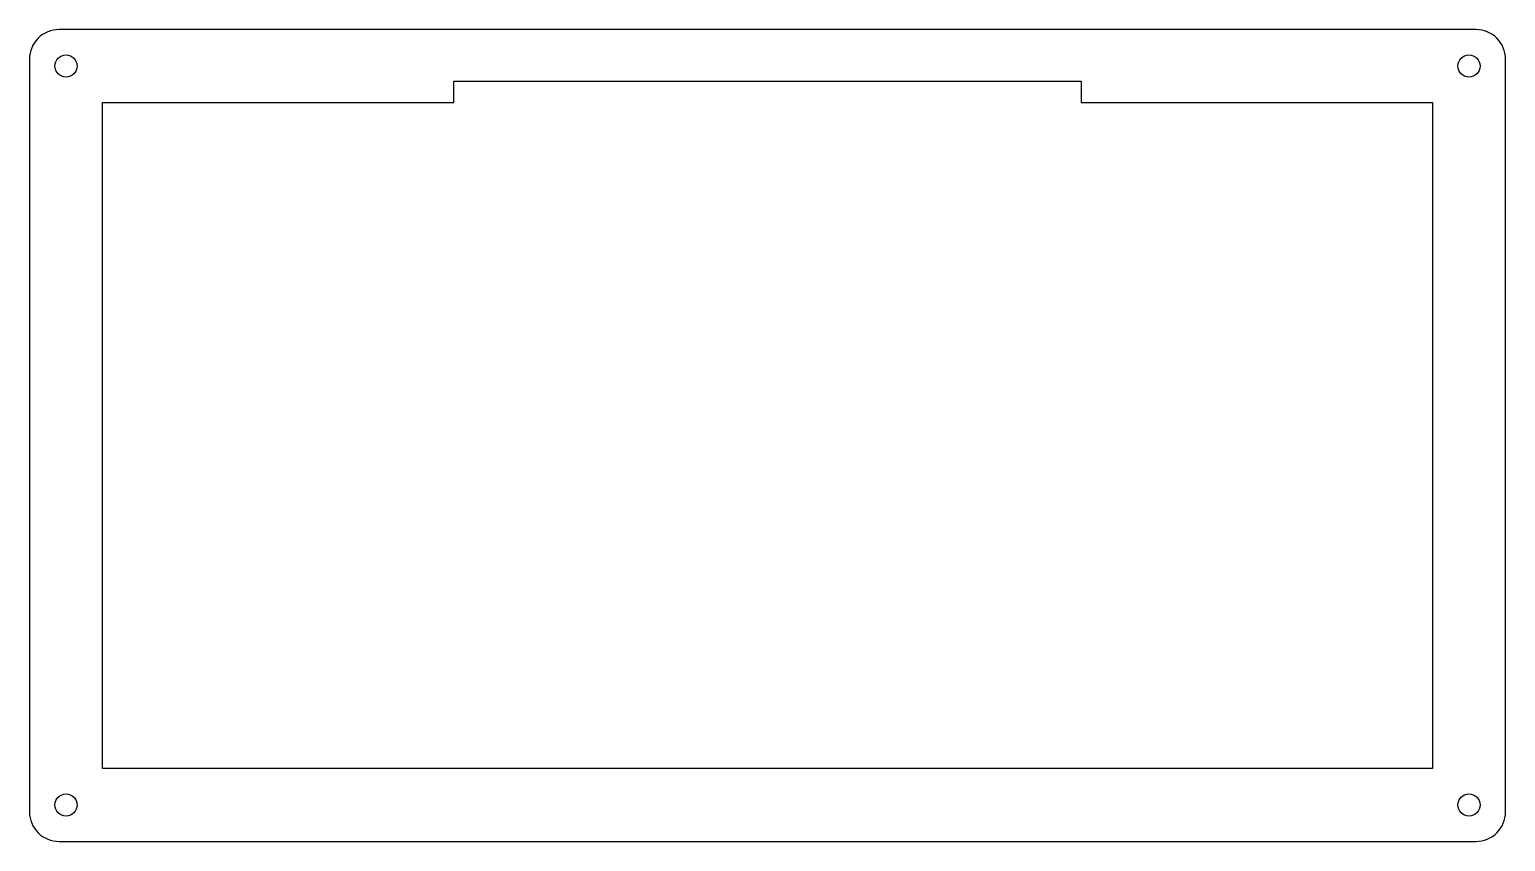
# Model space of a CAD drawing. Header units: millimetres. Extents: x 0 to 200, y 0 to 110.
import ezdxf

# ---------------------------------------------------------------- set-up
doc = ezdxf.new("R2010")
doc.units = ezdxf.units.MM
doc.layers.get('0').update_dxf_attribs({"linetype": 'CONTINUOUS'})

msp = doc.modelspace()

# ---------------------------------------------------------------- linework, layer by layer
msp.add_lwpolyline([(4, 0), (196, 0, 0.414214), (200, 4), (200, 106, 0.414214), (196, 110), (4, 110, 0.414214), (0, 106), (0, 4, 0.414214)], format="xyb", close=True)
msp.add_lwpolyline([(190.1, 9.9), (9.9, 9.9), (9.9, 100.1), (57.5, 100.1), (57.5, 103), (142.5, 103), (142.5, 100.1), (190.1, 100.1)], close=True)
for centre in [(4.95, 105.05), (195.05, 105.05), (4.95, 4.95), (195.05, 4.95)]:
    msp.add_circle(centre, 1.5)

doc.saveas('drawing.dxf')
